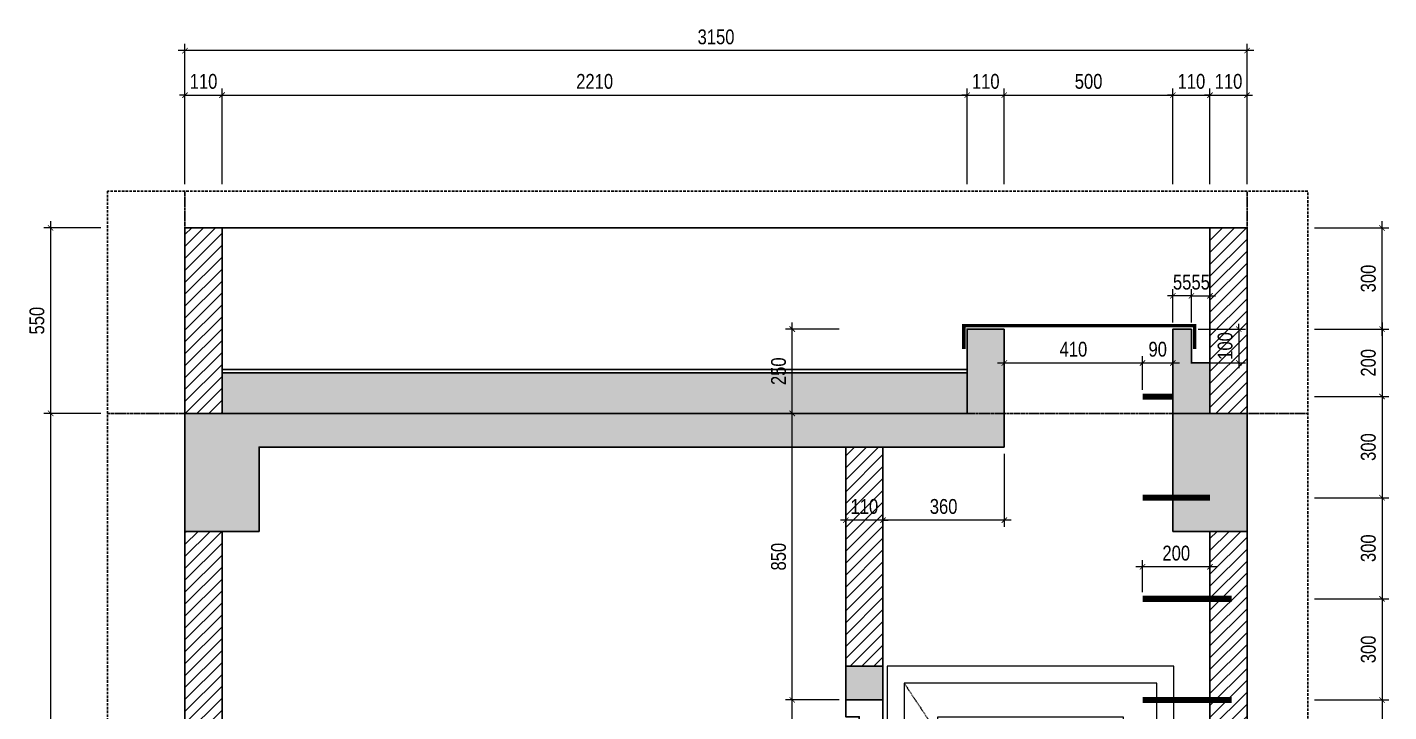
# Model space of a CAD drawing. Header units: millimetres. Extents: x -82962 to 19744, y -138000 to 4535.
# Drawn here: x -2058 to 1980, y -126273 to -124242 of the extents above; entities that cross this region are included whole.
import ezdxf

# ---------------------------------------------------------------- set-up
doc = ezdxf.new("R2010")
doc.units = ezdxf.units.MM
doc.header["$LTSCALE"] = 1000
doc.header["$MEASUREMENT"] = 0
doc.header["$PDMODE"] = 3
doc.linetypes.add('CENTER2', pattern=[1.125, 0.75, -0.125, 0.125, -0.125])
doc.linetypes.add('HIDDEN', pattern=[0.375, 0.25, -0.125])
doc.layers.get('0').update_dxf_attribs({"lineweight": 30})
doc.layers.get('DEFPOINTS').update_dxf_attribs({"color": 4, "lineweight": 30})
doc.layers.add('CCA - DOOR', color=34, linetype='Continuous', lineweight=20)
doc.layers.add('THAY', color=4, linetype='Continuous', lineweight=30)
doc.layers.add('net-vatlieu', color=250, linetype='Continuous')
doc.styles.add('dim', font='arial.ttf', dxfattribs={"width": 0.8})
doc.dimstyles.new('1-100-100', dxfattribs={"dimscale": 0, "dimtxt": 2.2, "dimasz": 0.8, "dimexe": 1, "dimexo": 1, "dimgap": 0.9, "dimtad": 1, "dimdec": 0, "dimzin": 0, "dimdsep": 46, "dimtxsty": 'dim', "dimblk1": 'ARCHTICK', "dimblk2": 'ARCHTICK', "dimsah": 1, "dimcen": 1, "dimdle": 1, "dimclrd": 256, "dimclre": 256, "dimclrt": 1, "dimadec": 0, "dimazin": 0, "dimtfac": 0.0001, "dimtdec": 0, "dimtix": 1, "dimtmove": 2, "dimatfit": 3, "dimldrblk": 'DOT', "dimfxl": 100, "dimtolj": 1, "dimtzin": 0, "dimarcsym": 0})

# ---------------------------------------------------------------- blocks, each defined once
blk = doc.blocks.new('DTP')
at = {"layer": 'CCA - DOOR', "ltscale": 0.2}
blk.add_line((-154206.6, -128371.1), (-153456.6, -128371.1), dxfattribs=at)
for points in [[(-153406.6, -126181.1), (-154256.6, -126181.1), (-154256.6, -128381.1), (-153406.6, -128381.1)], [(-153456.6, -126231.1), (-154206.6, -126231.1), (-154206.6, -128381.1), (-153456.6, -128381.1)], [(-154106.6, -126331.1), (-153556.6, -126331.1), (-153556.6, -127481.1), (-154106.6, -127481.1)], [(-154106.6, -127581.1), (-153556.6, -127581.1), (-153556.6, -128271.1), (-154106.6, -128271.1)]]:
    blk.add_lwpolyline(points, close=True, dxfattribs=at)
blk.add_circle((-154155.7, -127536.5), 26.9, dxfattribs=at)
at = {"layer": 'net-vatlieu', "linetype": 'HIDDEN', "ltscale": 0.01}
blk.add_lwpolyline([(-154206.6, -126231.1), (-153456.6, -127356.1), (-154206.6, -128371.1)], dxfattribs=at)
blk = doc.blocks.new('_ARCHTICK')
at = {"color": 0, "linetype": 'ByBlock', "const_width": 0.15}
blk.add_lwpolyline([(-0.5, -0.5), (0.5, 0.5)], dxfattribs=at)
blk = doc.blocks.new('*D1141')
at = {"layer": 'DEFPOINTS', "color": 0, "ltscale": 0.2, "transparency": 16777216}
for p in [(-1480.4, -124443.7), (-1590.4, -124728.2), (-1480.4, -124728.2)]:
    blk.add_point(p, dxfattribs=at)
at = {"layer": 'THAY', "lineweight": -2, "ltscale": 0.2, "transparency": 16777216}
for p, q in [((-1590.4, -124443.7), (-1606.4, -124443.7)), ((-1590.4, -124708.2), (-1590.4, -124423.7)), ((-1590.4, -124443.7), (-1480.4, -124443.7)), ((-1480.4, -124708.2), (-1480.4, -124423.7)), ((-1480.4, -124443.7), (-1464.4, -124443.7))]:
    blk.add_line(p, q, dxfattribs=at)
at = {"layer": 'THAY', "lineweight": -2, "ltscale": 0.2, "transparency": 16777216, "xscale": 16.00000000000009, "yscale": 16.00000000000009, "zscale": 16.00000000000009}
blk.add_blockref('_ARCHTICK', (-1590.4, -124443.7), dxfattribs=at)
at = {"layer": 'THAY', "lineweight": -2, "ltscale": 0.2, "transparency": 16777216, "xscale": 16.00000000000009, "yscale": 16.00000000000009, "zscale": 16.00000000000009, "rotation": 180}
blk.add_blockref('_ARCHTICK', (-1480.4, -124443.7), dxfattribs=at)
at = {"layer": 'THAY', "color": 1, "ltscale": 0.2, "transparency": 16777216, "insert": (-1535.4, -124403.2), "char_height": 44, "attachment_point": 5, "style": 'dim'}
blk.add_mtext('\\A1;110', dxfattribs=at)
blk = doc.blocks.new('_DOT')
at = {"color": 0, "linetype": 'ByBlock', "ltscale": 10}
blk.add_line((-0.5, 0), (-1, 0), dxfattribs=at)
at = {"color": 0, "linetype": 'ByBlock', "ltscale": 10, "const_width": 0.5}
blk.add_lwpolyline([(-0.25, 0, 1), (0.25, 0, 1)], format="xyb", close=True, dxfattribs=at)
blk = doc.blocks.new('*D1142')
at = {"layer": 'DEFPOINTS', "color": 0, "ltscale": 0.2, "transparency": 16777216}
for p in [(729.6, -124443.7), (-1480.4, -124728.2), (729.6, -124728.2)]:
    blk.add_point(p, dxfattribs=at)
at = {"layer": 'THAY', "lineweight": -2, "ltscale": 0.2, "transparency": 16777216}
for p, q in [((-1500.4, -124443.7), (749.6, -124443.7)), ((-1480.4, -124708.2), (-1480.4, -124423.7)), ((729.6, -124708.2), (729.6, -124423.7))]:
    blk.add_line(p, q, dxfattribs=at)
at = {"layer": 'THAY', "lineweight": -2, "ltscale": 0.2, "transparency": 16777216, "xscale": 16.00000000000009, "yscale": 16.00000000000009, "zscale": 16.00000000000009, "rotation": 180}
blk.add_blockref('_ARCHTICK', (-1480.4, -124443.7), dxfattribs=at)
at = {"layer": 'THAY', "lineweight": -2, "ltscale": 0.2, "transparency": 16777216, "xscale": 16.00000000000009, "yscale": 16.00000000000009, "zscale": 16.00000000000009}
blk.add_blockref('_ARCHTICK', (729.6, -124443.7), dxfattribs=at)
at = {"layer": 'THAY', "color": 1, "ltscale": 0.2, "transparency": 16777216, "insert": (-375.4, -124403.2), "char_height": 44, "attachment_point": 5, "style": 'dim'}
blk.add_mtext('\\A1;2210', dxfattribs=at)
blk = doc.blocks.new('*D1143')
at = {"layer": 'DEFPOINTS', "color": 0, "ltscale": 0.2, "transparency": 16777216}
for p in [(839.6, -124443.7), (729.6, -124728.2), (839.6, -124728.2)]:
    blk.add_point(p, dxfattribs=at)
at = {"layer": 'THAY', "lineweight": -2, "ltscale": 0.2, "transparency": 16777216}
for p, q in [((729.6, -124443.7), (713.6, -124443.7)), ((729.6, -124708.2), (729.6, -124423.7)), ((729.6, -124443.7), (839.6, -124443.7)), ((839.6, -124708.2), (839.6, -124423.7)), ((839.6, -124443.7), (855.6, -124443.7))]:
    blk.add_line(p, q, dxfattribs=at)
at = {"layer": 'THAY', "lineweight": -2, "ltscale": 0.2, "transparency": 16777216, "xscale": 16.00000000000009, "yscale": 16.00000000000009, "zscale": 16.00000000000009}
blk.add_blockref('_ARCHTICK', (729.6, -124443.7), dxfattribs=at)
at = {"layer": 'THAY', "lineweight": -2, "ltscale": 0.2, "transparency": 16777216, "xscale": 16.00000000000009, "yscale": 16.00000000000009, "zscale": 16.00000000000009, "rotation": 180}
blk.add_blockref('_ARCHTICK', (839.6, -124443.7), dxfattribs=at)
at = {"layer": 'THAY', "color": 1, "ltscale": 0.2, "transparency": 16777216, "insert": (784.6, -124403.2), "char_height": 44, "attachment_point": 5, "style": 'dim'}
blk.add_mtext('\\A1;110', dxfattribs=at)
blk = doc.blocks.new('*D1144')
at = {"layer": 'DEFPOINTS', "color": 0, "ltscale": 0.2, "transparency": 16777216}
for p in [(1339.6, -124443.7), (839.6, -124728.2), (1339.6, -124728.2)]:
    blk.add_point(p, dxfattribs=at)
at = {"layer": 'THAY', "lineweight": -2, "ltscale": 0.2, "transparency": 16777216}
for p, q in [((819.6, -124443.7), (1359.6, -124443.7)), ((839.6, -124708.2), (839.6, -124423.7)), ((1339.6, -124708.2), (1339.6, -124423.7))]:
    blk.add_line(p, q, dxfattribs=at)
at = {"layer": 'THAY', "lineweight": -2, "ltscale": 0.2, "transparency": 16777216, "xscale": 16.00000000000009, "yscale": 16.00000000000009, "zscale": 16.00000000000009, "rotation": 180}
blk.add_blockref('_ARCHTICK', (839.6, -124443.7), dxfattribs=at)
at = {"layer": 'THAY', "lineweight": -2, "ltscale": 0.2, "transparency": 16777216, "xscale": 16.00000000000009, "yscale": 16.00000000000009, "zscale": 16.00000000000009}
blk.add_blockref('_ARCHTICK', (1339.6, -124443.7), dxfattribs=at)
at = {"layer": 'THAY', "color": 1, "ltscale": 0.2, "transparency": 16777216, "insert": (1089.6, -124403.2), "char_height": 44, "attachment_point": 5, "style": 'dim'}
blk.add_mtext('\\A1;500', dxfattribs=at)
blk = doc.blocks.new('*D1145')
at = {"layer": 'DEFPOINTS', "color": 0, "ltscale": 0.2, "transparency": 16777216}
for p in [(1449.6, -124443.7), (1339.6, -124728.2), (1449.6, -124728.2)]:
    blk.add_point(p, dxfattribs=at)
at = {"layer": 'THAY', "lineweight": -2, "ltscale": 0.2, "transparency": 16777216}
for p, q in [((1339.6, -124443.7), (1323.6, -124443.7)), ((1339.6, -124708.2), (1339.6, -124423.7)), ((1339.6, -124443.7), (1449.6, -124443.7)), ((1449.6, -124708.2), (1449.6, -124423.7)), ((1449.6, -124443.7), (1465.6, -124443.7))]:
    blk.add_line(p, q, dxfattribs=at)
at = {"layer": 'THAY', "lineweight": -2, "ltscale": 0.2, "transparency": 16777216, "xscale": 16.00000000000009, "yscale": 16.00000000000009, "zscale": 16.00000000000009}
blk.add_blockref('_ARCHTICK', (1339.6, -124443.7), dxfattribs=at)
at = {"layer": 'THAY', "lineweight": -2, "ltscale": 0.2, "transparency": 16777216, "xscale": 16.00000000000009, "yscale": 16.00000000000009, "zscale": 16.00000000000009, "rotation": 180}
blk.add_blockref('_ARCHTICK', (1449.6, -124443.7), dxfattribs=at)
at = {"layer": 'THAY', "color": 1, "ltscale": 0.2, "transparency": 16777216, "insert": (1394.6, -124403.2), "char_height": 44, "attachment_point": 5, "style": 'dim'}
blk.add_mtext('\\A1;110', dxfattribs=at)
blk = doc.blocks.new('*D1146')
at = {"layer": 'DEFPOINTS', "color": 0, "ltscale": 0.2, "transparency": 16777216}
for p in [(1559.6, -124443.7), (1449.6, -124728.2), (1559.6, -124728.2)]:
    blk.add_point(p, dxfattribs=at)
at = {"layer": 'THAY', "lineweight": -2, "ltscale": 0.2, "transparency": 16777216}
for p, q in [((1449.6, -124443.7), (1433.6, -124443.7)), ((1449.6, -124708.2), (1449.6, -124423.7)), ((1449.6, -124443.7), (1559.6, -124443.7)), ((1559.6, -124708.2), (1559.6, -124423.7)), ((1559.6, -124443.7), (1575.6, -124443.7))]:
    blk.add_line(p, q, dxfattribs=at)
at = {"layer": 'THAY', "lineweight": -2, "ltscale": 0.2, "transparency": 16777216, "xscale": 16.00000000000009, "yscale": 16.00000000000009, "zscale": 16.00000000000009}
blk.add_blockref('_ARCHTICK', (1449.6, -124443.7), dxfattribs=at)
at = {"layer": 'THAY', "lineweight": -2, "ltscale": 0.2, "transparency": 16777216, "xscale": 16.00000000000009, "yscale": 16.00000000000009, "zscale": 16.00000000000009, "rotation": 180}
blk.add_blockref('_ARCHTICK', (1559.6, -124443.7), dxfattribs=at)
at = {"layer": 'THAY', "color": 1, "ltscale": 0.2, "transparency": 16777216, "insert": (1504.6, -124403.2), "char_height": 44, "attachment_point": 5, "style": 'dim'}
blk.add_mtext('\\A1;110', dxfattribs=at)
blk = doc.blocks.new('*D1147')
at = {"layer": 'DEFPOINTS', "color": 0, "ltscale": 0.2, "transparency": 16777216}
for p in [(-1590.4, -124311.7), (-1590.4, -124728.2), (1559.6, -124728.2)]:
    blk.add_point(p, dxfattribs=at)
at = {"layer": 'THAY', "lineweight": -2, "ltscale": 0.2, "transparency": 16777216}
for p, q in [((-1590.4, -124708.2), (-1590.4, -124291.7)), ((1559.6, -124708.2), (1559.6, -124291.7)), ((1579.6, -124311.7), (-1610.4, -124311.7))]:
    blk.add_line(p, q, dxfattribs=at)
at = {"layer": 'THAY', "lineweight": -2, "ltscale": 0.2, "transparency": 16777216, "xscale": 16.00000000000009, "yscale": 16.00000000000009, "zscale": 16.00000000000009, "rotation": 180}
blk.add_blockref('_ARCHTICK', (-1590.4, -124311.7), dxfattribs=at)
at = {"layer": 'THAY', "lineweight": -2, "ltscale": 0.2, "transparency": 16777216, "xscale": 16.00000000000009, "yscale": 16.00000000000009, "zscale": 16.00000000000009}
blk.add_blockref('_ARCHTICK', (1559.6, -124311.7), dxfattribs=at)
at = {"layer": 'THAY', "color": 1, "ltscale": 0.2, "transparency": 16777216, "insert": (-15.4, -124271.2), "char_height": 44, "attachment_point": 5, "style": 'dim'}
blk.add_mtext('\\A1;3150', dxfattribs=at)
blk = doc.blocks.new('*D1148')
at = {"layer": 'DEFPOINTS', "color": 0, "ltscale": 0.2, "transparency": 16777216}
for p in [(479.6, -125487.7), (839.6, -125487.7), (479.6, -125704.5)]:
    blk.add_point(p, dxfattribs=at)
at = {"layer": 'THAY', "lineweight": -2, "ltscale": 0.2, "transparency": 16777216}
for p, q in [((479.6, -125507.7), (479.6, -125724.5)), ((839.6, -125507.7), (839.6, -125724.5)), ((859.6, -125704.5), (459.6, -125704.5))]:
    blk.add_line(p, q, dxfattribs=at)
at = {"layer": 'THAY', "lineweight": -2, "ltscale": 0.2, "transparency": 16777216, "xscale": 16.00000000000009, "yscale": 16.00000000000009, "zscale": 16.00000000000009, "rotation": 180}
blk.add_blockref('_ARCHTICK', (479.6, -125704.5), dxfattribs=at)
at = {"layer": 'THAY', "lineweight": -2, "ltscale": 0.2, "transparency": 16777216, "xscale": 16.00000000000009, "yscale": 16.00000000000009, "zscale": 16.00000000000009}
blk.add_blockref('_ARCHTICK', (839.6, -125704.5), dxfattribs=at)
at = {"layer": 'THAY', "color": 1, "ltscale": 0.2, "transparency": 16777216, "insert": (659.6, -125664), "char_height": 44, "attachment_point": 5, "style": 'dim'}
blk.add_mtext('\\A1;360', dxfattribs=at)
blk = doc.blocks.new('*D1149')
at = {"layer": 'DEFPOINTS', "color": 0, "ltscale": 0.2, "transparency": 16777216}
for p in [(369.6, -125487.7), (479.6, -125487.7), (369.6, -125704.5)]:
    blk.add_point(p, dxfattribs=at)
at = {"layer": 'THAY', "lineweight": -2, "ltscale": 0.2, "transparency": 16777216}
for p, q in [((369.6, -125507.7), (369.6, -125724.5)), ((479.6, -125507.7), (479.6, -125724.5)), ((369.6, -125704.5), (353.6, -125704.5)), ((479.6, -125704.5), (369.6, -125704.5)), ((479.6, -125704.5), (495.6, -125704.5))]:
    blk.add_line(p, q, dxfattribs=at)
at = {"layer": 'THAY', "lineweight": -2, "ltscale": 0.2, "transparency": 16777216, "xscale": 16.00000000000009, "yscale": 16.00000000000009, "zscale": 16.00000000000009}
blk.add_blockref('_ARCHTICK', (369.6, -125704.5), dxfattribs=at)
at = {"layer": 'THAY', "lineweight": -2, "ltscale": 0.2, "transparency": 16777216, "xscale": 16.00000000000009, "yscale": 16.00000000000009, "zscale": 16.00000000000009, "rotation": 180}
blk.add_blockref('_ARCHTICK', (479.6, -125704.5), dxfattribs=at)
at = {"layer": 'THAY', "color": 1, "ltscale": 0.2, "transparency": 16777216, "insert": (424.6, -125664), "char_height": 44, "attachment_point": 5, "style": 'dim'}
blk.add_mtext('\\A1;110', dxfattribs=at)
blk = doc.blocks.new('*D1151')
at = {"layer": 'DEFPOINTS', "color": 0, "ltscale": 0.2, "transparency": 16777216}
for p in [(210.6, -126237.7), (369.6, -126237.7), (369.6, -128337.7)]:
    blk.add_point(p, dxfattribs=at)
at = {"layer": 'THAY', "lineweight": -2, "ltscale": 0.2, "transparency": 16777216}
for p, q in [((210.6, -128357.7), (210.6, -126217.7)), ((349.6, -126237.7), (190.6, -126237.7)), ((349.6, -128337.7), (190.6, -128337.7))]:
    blk.add_line(p, q, dxfattribs=at)
at = {"layer": 'THAY', "lineweight": -2, "ltscale": 0.2, "transparency": 16777216, "xscale": 16.00000000000009, "yscale": 16.00000000000009, "zscale": 16.00000000000009}
for p, rotation in [((210.6, -126237.7), 90), ((210.6, -128337.7), 270)]:
    blk.add_blockref('_ARCHTICK', p, dxfattribs=dict(at, rotation=rotation))
at = {"layer": 'THAY', "color": 1, "ltscale": 0.2, "transparency": 16777216, "insert": (170.1, -127287.7), "char_height": 44, "attachment_point": 5, "rotation": 90, "style": 'dim'}
blk.add_mtext('\\A1;2100', dxfattribs=at)
blk = doc.blocks.new('*D1152')
at = {"layer": 'DEFPOINTS', "color": 0, "ltscale": 0.2, "transparency": 16777216}
for p in [(210.6, -125387.7), (369.6, -125387.7), (369.6, -126237.7)]:
    blk.add_point(p, dxfattribs=at)
at = {"layer": 'THAY', "lineweight": -2, "ltscale": 0.2, "transparency": 16777216}
for p, q in [((210.6, -126257.7), (210.6, -125367.7)), ((349.6, -125387.7), (190.6, -125387.7)), ((349.6, -126237.7), (190.6, -126237.7))]:
    blk.add_line(p, q, dxfattribs=at)
at = {"layer": 'THAY', "lineweight": -2, "ltscale": 0.2, "transparency": 16777216, "xscale": 16.00000000000009, "yscale": 16.00000000000009, "zscale": 16.00000000000009}
for p, rotation in [((210.6, -125387.7), 90), ((210.6, -126237.7), 270)]:
    blk.add_blockref('_ARCHTICK', p, dxfattribs=dict(at, rotation=rotation))
at = {"layer": 'THAY', "color": 1, "ltscale": 0.2, "transparency": 16777216, "insert": (170.1, -125812.7), "char_height": 44, "attachment_point": 5, "rotation": 90, "style": 'dim'}
blk.add_mtext('\\A1;850', dxfattribs=at)
blk = doc.blocks.new('*D1153')
at = {"layer": 'DEFPOINTS', "color": 0, "ltscale": 0.2, "transparency": 16777216}
for p in [(210.6, -125137.7), (369.6, -125137.7), (369.6, -125387.7)]:
    blk.add_point(p, dxfattribs=at)
at = {"layer": 'THAY', "lineweight": -2, "ltscale": 0.2, "transparency": 16777216}
for p, q in [((349.6, -125137.7), (190.6, -125137.7)), ((210.6, -125407.7), (210.6, -125117.7)), ((349.6, -125387.7), (190.6, -125387.7))]:
    blk.add_line(p, q, dxfattribs=at)
at = {"layer": 'THAY', "lineweight": -2, "ltscale": 0.2, "transparency": 16777216, "xscale": 16.00000000000009, "yscale": 16.00000000000009, "zscale": 16.00000000000009}
for p, rotation in [((210.6, -125137.7), 90), ((210.6, -125387.7), 270)]:
    blk.add_blockref('_ARCHTICK', p, dxfattribs=dict(at, rotation=rotation))
at = {"layer": 'THAY', "color": 1, "ltscale": 0.2, "transparency": 16777216, "insert": (170.1, -125262.7), "char_height": 44, "attachment_point": 5, "rotation": 90, "style": 'dim'}
blk.add_mtext('\\A1;250', dxfattribs=at)
blk = doc.blocks.new('*D1154')
at = {"layer": 'DEFPOINTS', "color": 0, "ltscale": 0.2, "transparency": 16777216}
for p in [(1739.8, -125137.7), (1739.8, -125337.7), (1959.9, -125337.7)]:
    blk.add_point(p, dxfattribs=at)
at = {"layer": 'THAY', "lineweight": -2, "ltscale": 0.2, "transparency": 16777216}
for p, q in [((1759.8, -125137.7), (1979.9, -125137.7)), ((1959.9, -125117.7), (1959.9, -125357.7)), ((1759.8, -125337.7), (1979.9, -125337.7))]:
    blk.add_line(p, q, dxfattribs=at)
at = {"layer": 'THAY', "lineweight": -2, "ltscale": 0.2, "transparency": 16777216, "xscale": 16.00000000000009, "yscale": 16.00000000000009, "zscale": 16.00000000000009}
for p, rotation in [((1959.9, -125137.7), 90), ((1959.9, -125337.7), 270)]:
    blk.add_blockref('_ARCHTICK', p, dxfattribs=dict(at, rotation=rotation))
at = {"layer": 'THAY', "color": 1, "ltscale": 0.2, "transparency": 16777216, "insert": (1919.4, -125237.7), "char_height": 44, "attachment_point": 5, "rotation": 90, "style": 'dim'}
blk.add_mtext('\\A1;200', dxfattribs=at)
blk = doc.blocks.new('*D1155')
at = {"layer": 'DEFPOINTS', "color": 0, "ltscale": 0.2, "transparency": 16777216}
for p in [(1739.8, -125337.7), (1739.8, -125637.7), (1959.9, -125637.7)]:
    blk.add_point(p, dxfattribs=at)
at = {"layer": 'THAY', "lineweight": -2, "ltscale": 0.2, "transparency": 16777216}
for p, q in [((1759.8, -125337.7), (1979.9, -125337.7)), ((1959.9, -125317.7), (1959.9, -125657.7)), ((1759.8, -125637.7), (1979.9, -125637.7))]:
    blk.add_line(p, q, dxfattribs=at)
at = {"layer": 'THAY', "lineweight": -2, "ltscale": 0.2, "transparency": 16777216, "xscale": 16.00000000000009, "yscale": 16.00000000000009, "zscale": 16.00000000000009}
for p, rotation in [((1959.9, -125337.7), 90), ((1959.9, -125637.7), 270)]:
    blk.add_blockref('_ARCHTICK', p, dxfattribs=dict(at, rotation=rotation))
at = {"layer": 'THAY', "color": 1, "ltscale": 0.2, "transparency": 16777216, "insert": (1919.4, -125487.7), "char_height": 44, "attachment_point": 5, "rotation": 90, "style": 'dim'}
blk.add_mtext('\\A1;300', dxfattribs=at)
blk = doc.blocks.new('*D1156')
at = {"layer": 'DEFPOINTS', "color": 0, "ltscale": 0.2, "transparency": 16777216}
for p in [(1739.8, -125637.7), (1739.8, -125937.7), (1959.9, -125937.7)]:
    blk.add_point(p, dxfattribs=at)
at = {"layer": 'THAY', "lineweight": -2, "ltscale": 0.2, "transparency": 16777216}
for p, q in [((1959.9, -125617.7), (1959.9, -125957.7)), ((1759.8, -125637.7), (1979.9, -125637.7)), ((1759.8, -125937.7), (1979.9, -125937.7))]:
    blk.add_line(p, q, dxfattribs=at)
at = {"layer": 'THAY', "lineweight": -2, "ltscale": 0.2, "transparency": 16777216, "xscale": 16.00000000000009, "yscale": 16.00000000000009, "zscale": 16.00000000000009}
for p, rotation in [((1959.9, -125637.7), 90), ((1959.9, -125937.7), 270)]:
    blk.add_blockref('_ARCHTICK', p, dxfattribs=dict(at, rotation=rotation))
at = {"layer": 'THAY', "color": 1, "ltscale": 0.2, "transparency": 16777216, "insert": (1919.4, -125787.7), "char_height": 44, "attachment_point": 5, "rotation": 90, "style": 'dim'}
blk.add_mtext('\\A1;300', dxfattribs=at)
blk = doc.blocks.new('*D1157')
at = {"layer": 'DEFPOINTS', "color": 0, "ltscale": 0.2, "transparency": 16777216}
for p in [(1739.8, -125937.7), (1739.8, -126237.7), (1959.9, -126237.7)]:
    blk.add_point(p, dxfattribs=at)
at = {"layer": 'THAY', "lineweight": -2, "ltscale": 0.2, "transparency": 16777216}
for p, q in [((1759.8, -125937.7), (1979.9, -125937.7)), ((1959.9, -125917.7), (1959.9, -126257.7)), ((1759.8, -126237.7), (1979.9, -126237.7))]:
    blk.add_line(p, q, dxfattribs=at)
at = {"layer": 'THAY', "lineweight": -2, "ltscale": 0.2, "transparency": 16777216, "xscale": 16.00000000000009, "yscale": 16.00000000000009, "zscale": 16.00000000000009}
for p, rotation in [((1959.9, -125937.7), 90), ((1959.9, -126237.7), 270)]:
    blk.add_blockref('_ARCHTICK', p, dxfattribs=dict(at, rotation=rotation))
at = {"layer": 'THAY', "color": 1, "ltscale": 0.2, "transparency": 16777216, "insert": (1919.4, -126087.7), "char_height": 44, "attachment_point": 5, "rotation": 90, "style": 'dim'}
blk.add_mtext('\\A1;300', dxfattribs=at)
blk = doc.blocks.new('*D1158')
at = {"layer": 'DEFPOINTS', "color": 0, "ltscale": 0.2, "transparency": 16777216}
for p in [(1739.8, -126237.7), (1739.8, -126537.7), (1959.9, -126537.7)]:
    blk.add_point(p, dxfattribs=at)
at = {"layer": 'THAY', "lineweight": -2, "ltscale": 0.2, "transparency": 16777216}
for p, q in [((1959.9, -126217.7), (1959.9, -126557.7)), ((1759.8, -126237.7), (1979.9, -126237.7)), ((1759.8, -126537.7), (1979.9, -126537.7))]:
    blk.add_line(p, q, dxfattribs=at)
at = {"layer": 'THAY', "lineweight": -2, "ltscale": 0.2, "transparency": 16777216, "xscale": 16.00000000000009, "yscale": 16.00000000000009, "zscale": 16.00000000000009}
for p, rotation in [((1959.9, -126237.7), 90), ((1959.9, -126537.7), 270)]:
    blk.add_blockref('_ARCHTICK', p, dxfattribs=dict(at, rotation=rotation))
at = {"layer": 'THAY', "color": 1, "ltscale": 0.2, "transparency": 16777216, "insert": (1919.4, -126387.7), "char_height": 44, "attachment_point": 5, "rotation": 90, "style": 'dim'}
blk.add_mtext('\\A1;300', dxfattribs=at)
blk = doc.blocks.new('*D1166')
at = {"layer": 'DEFPOINTS', "color": 0, "ltscale": 0.2, "transparency": 16777216}
for p in [(-1820.4, -124837.7), (-1988.9, -125387.7), (-1820.4, -125387.7)]:
    blk.add_point(p, dxfattribs=at)
at = {"layer": 'THAY', "lineweight": -2, "ltscale": 0.2, "transparency": 16777216}
for p, q in [((-1988.9, -124817.7), (-1988.9, -125407.7)), ((-1840.4, -124837.7), (-2008.9, -124837.7)), ((-1840.4, -125387.7), (-2008.9, -125387.7))]:
    blk.add_line(p, q, dxfattribs=at)
at = {"layer": 'THAY', "lineweight": -2, "ltscale": 0.2, "transparency": 16777216, "xscale": 16.00000000000009, "yscale": 16.00000000000009, "zscale": 16.00000000000009}
for p, rotation in [((-1988.9, -124837.7), 90), ((-1988.9, -125387.7), 270)]:
    blk.add_blockref('_ARCHTICK', p, dxfattribs=dict(at, rotation=rotation))
at = {"layer": 'THAY', "color": 1, "ltscale": 0.2, "transparency": 16777216, "insert": (-2029.4, -125112.7), "char_height": 44, "attachment_point": 5, "rotation": 90, "style": 'dim'}
blk.add_mtext('\\A1;550', dxfattribs=at)
blk = doc.blocks.new('*D1167')
at = {"layer": 'DEFPOINTS', "color": 0, "ltscale": 0.2, "transparency": 16777216}
for p in [(-1820.4, -125387.7), (-1988.9, -128387.7), (-1820.4, -128387.7)]:
    blk.add_point(p, dxfattribs=at)
at = {"layer": 'THAY', "lineweight": -2, "ltscale": 0.2, "transparency": 16777216}
for p, q in [((-1988.9, -125367.7), (-1988.9, -128407.7)), ((-1840.4, -125387.7), (-2008.9, -125387.7)), ((-1840.4, -128387.7), (-2008.9, -128387.7))]:
    blk.add_line(p, q, dxfattribs=at)
at = {"layer": 'THAY', "lineweight": -2, "ltscale": 0.2, "transparency": 16777216, "xscale": 16.00000000000009, "yscale": 16.00000000000009, "zscale": 16.00000000000009}
for p, rotation in [((-1988.9, -125387.7), 90), ((-1988.9, -128387.7), 270)]:
    blk.add_blockref('_ARCHTICK', p, dxfattribs=dict(at, rotation=rotation))
at = {"layer": 'THAY', "color": 1, "ltscale": 0.2, "transparency": 16777216, "insert": (-2029.4, -126887.7), "char_height": 44, "attachment_point": 5, "rotation": 90, "style": 'dim'}
blk.add_mtext('\\A1;3000', dxfattribs=at)
blk = doc.blocks.new('*D1169')
at = {"layer": 'DEFPOINTS', "color": 0, "ltscale": 0.2, "transparency": 16777216}
for p in [(1739.8, -124837.7), (1959.9, -124837.7), (1739.8, -125137.7)]:
    blk.add_point(p, dxfattribs=at)
at = {"layer": 'THAY', "lineweight": -2, "ltscale": 0.2, "transparency": 16777216}
for p, q in [((1959.9, -125157.7), (1959.9, -124817.7)), ((1759.8, -124837.7), (1979.9, -124837.7)), ((1759.8, -125137.7), (1979.9, -125137.7))]:
    blk.add_line(p, q, dxfattribs=at)
at = {"layer": 'THAY', "lineweight": -2, "ltscale": 0.2, "transparency": 16777216, "xscale": 16.00000000000009, "yscale": 16.00000000000009, "zscale": 16.00000000000009}
for p, rotation in [((1959.9, -124837.7), 90), ((1959.9, -125137.7), 270)]:
    blk.add_blockref('_ARCHTICK', p, dxfattribs=dict(at, rotation=rotation))
at = {"layer": 'THAY', "color": 1, "ltscale": 0.2, "transparency": 16777216, "insert": (1919.4, -124987.7), "char_height": 44, "attachment_point": 5, "rotation": 90, "style": 'dim'}
blk.add_mtext('\\A1;300', dxfattribs=at)
blk = doc.blocks.new('*D1170')
at = {"layer": 'DEFPOINTS', "color": 0, "ltscale": 0.2, "transparency": 16777216}
for p in [(1249.6, -125238.1), (839.6, -125312.7), (1249.6, -125337.7)]:
    blk.add_point(p, dxfattribs=at)
at = {"layer": 'THAY', "lineweight": -2, "ltscale": 0.2, "transparency": 16777216}
for p, q in [((839.6, -125292.7), (839.6, -125218.1)), ((1249.6, -125317.7), (1249.6, -125218.1)), ((819.6, -125238.1), (1269.6, -125238.1))]:
    blk.add_line(p, q, dxfattribs=at)
at = {"layer": 'THAY', "lineweight": -2, "ltscale": 0.2, "transparency": 16777216, "xscale": 16.00000000000009, "yscale": 16.00000000000009, "zscale": 16.00000000000009, "rotation": 180}
blk.add_blockref('_ARCHTICK', (839.6, -125238.1), dxfattribs=at)
at = {"layer": 'THAY', "lineweight": -2, "ltscale": 0.2, "transparency": 16777216, "xscale": 16.00000000000009, "yscale": 16.00000000000009, "zscale": 16.00000000000009}
blk.add_blockref('_ARCHTICK', (1249.6, -125238.1), dxfattribs=at)
at = {"layer": 'THAY', "color": 1, "ltscale": 0.2, "transparency": 16777216, "insert": (1044.6, -125197.7), "char_height": 44, "attachment_point": 5, "style": 'dim'}
blk.add_mtext('\\A1;410', dxfattribs=at)
blk = doc.blocks.new('*D1171')
at = {"layer": 'DEFPOINTS', "color": 0, "ltscale": 0.2, "transparency": 16777216}
for p in [(1339.6, -125238.1), (1339.6, -125289.9), (1249.6, -125337.7)]:
    blk.add_point(p, dxfattribs=at)
at = {"layer": 'THAY', "lineweight": -2, "ltscale": 0.2, "transparency": 16777216}
for p, q in [((1249.6, -125317.7), (1249.6, -125218.1)), ((1339.6, -125269.9), (1339.6, -125218.1)), ((1229.6, -125238.1), (1359.6, -125238.1))]:
    blk.add_line(p, q, dxfattribs=at)
at = {"layer": 'THAY', "lineweight": -2, "ltscale": 0.2, "transparency": 16777216, "xscale": 16.00000000000009, "yscale": 16.00000000000009, "zscale": 16.00000000000009, "rotation": 180}
blk.add_blockref('_ARCHTICK', (1249.6, -125238.1), dxfattribs=at)
at = {"layer": 'THAY', "lineweight": -2, "ltscale": 0.2, "transparency": 16777216, "xscale": 16.00000000000009, "yscale": 16.00000000000009, "zscale": 16.00000000000009}
blk.add_blockref('_ARCHTICK', (1339.6, -125238.1), dxfattribs=at)
at = {"layer": 'THAY', "color": 1, "ltscale": 0.2, "transparency": 16777216, "insert": (1294.6, -125197.7), "char_height": 44, "attachment_point": 5, "style": 'dim'}
blk.add_mtext('\\A1;90', dxfattribs=at)
blk = doc.blocks.new('*D1172')
at = {"layer": 'DEFPOINTS', "color": 0, "ltscale": 0.2, "transparency": 16777216}
for p in [(1249.6, -125842.8), (1249.6, -125937.7), (1449.6, -125937.7)]:
    blk.add_point(p, dxfattribs=at)
at = {"layer": 'THAY', "lineweight": -2, "ltscale": 0.2, "transparency": 16777216}
for p, q in [((1249.6, -125917.7), (1249.6, -125822.8)), ((1449.6, -125917.7), (1449.6, -125822.8)), ((1469.6, -125842.8), (1229.6, -125842.8))]:
    blk.add_line(p, q, dxfattribs=at)
at = {"layer": 'THAY', "lineweight": -2, "ltscale": 0.2, "transparency": 16777216, "xscale": 16.00000000000009, "yscale": 16.00000000000009, "zscale": 16.00000000000009, "rotation": 180}
blk.add_blockref('_ARCHTICK', (1249.6, -125842.8), dxfattribs=at)
at = {"layer": 'THAY', "lineweight": -2, "ltscale": 0.2, "transparency": 16777216, "xscale": 16.00000000000009, "yscale": 16.00000000000009, "zscale": 16.00000000000009}
blk.add_blockref('_ARCHTICK', (1449.6, -125842.8), dxfattribs=at)
at = {"layer": 'THAY', "color": 1, "ltscale": 0.2, "transparency": 16777216, "insert": (1349.6, -125802.4), "char_height": 44, "attachment_point": 5, "style": 'dim'}
blk.add_mtext('\\A1;200', dxfattribs=at)
blk = doc.blocks.new('*D1175')
at = {"layer": 'DEFPOINTS', "color": 0, "ltscale": 0.2, "transparency": 16777216}
for p in [(1449.6, -125039.1), (1394.6, -125137.7), (1449.6, -125137.7)]:
    blk.add_point(p, dxfattribs=at)
at = {"layer": 'THAY', "lineweight": -2, "ltscale": 0.2, "transparency": 16777216}
for p, q in [((1394.6, -125117.7), (1394.6, -125019.1)), ((1449.6, -125117.7), (1449.6, -125019.1)), ((1394.6, -125039.1), (1378.6, -125039.1)), ((1394.6, -125039.1), (1449.6, -125039.1)), ((1449.6, -125039.1), (1465.6, -125039.1))]:
    blk.add_line(p, q, dxfattribs=at)
at = {"layer": 'THAY', "lineweight": -2, "ltscale": 0.2, "transparency": 16777216, "xscale": 16.00000000000009, "yscale": 16.00000000000009, "zscale": 16.00000000000009}
blk.add_blockref('_ARCHTICK', (1394.6, -125039.1), dxfattribs=at)
at = {"layer": 'THAY', "lineweight": -2, "ltscale": 0.2, "transparency": 16777216, "xscale": 16.00000000000009, "yscale": 16.00000000000009, "zscale": 16.00000000000009, "rotation": 180}
blk.add_blockref('_ARCHTICK', (1449.6, -125039.1), dxfattribs=at)
at = {"layer": 'THAY', "color": 1, "ltscale": 0.2, "transparency": 16777216, "insert": (1422.1, -124998.7), "char_height": 44, "attachment_point": 5, "style": 'dim'}
blk.add_mtext('\\A1;55', dxfattribs=at)
blk = doc.blocks.new('*D1176')
at = {"layer": 'DEFPOINTS', "color": 0, "ltscale": 0.2, "transparency": 16777216}
for p in [(1339.6, -125039.1), (1339.6, -125137.7), (1394.6, -125137.7)]:
    blk.add_point(p, dxfattribs=at)
at = {"layer": 'THAY', "lineweight": -2, "ltscale": 0.2, "transparency": 16777216}
for p, q in [((1339.6, -125117.7), (1339.6, -125019.1)), ((1394.6, -125117.7), (1394.6, -125019.1)), ((1339.6, -125039.1), (1323.6, -125039.1)), ((1394.6, -125039.1), (1339.6, -125039.1)), ((1394.6, -125039.1), (1410.6, -125039.1))]:
    blk.add_line(p, q, dxfattribs=at)
at = {"layer": 'THAY', "lineweight": -2, "ltscale": 0.2, "transparency": 16777216, "xscale": 16.00000000000009, "yscale": 16.00000000000009, "zscale": 16.00000000000009}
blk.add_blockref('_ARCHTICK', (1339.6, -125039.1), dxfattribs=at)
at = {"layer": 'THAY', "lineweight": -2, "ltscale": 0.2, "transparency": 16777216, "xscale": 16.00000000000009, "yscale": 16.00000000000009, "zscale": 16.00000000000009, "rotation": 180}
blk.add_blockref('_ARCHTICK', (1394.6, -125039.1), dxfattribs=at)
at = {"layer": 'THAY', "color": 1, "ltscale": 0.2, "transparency": 16777216, "insert": (1367.1, -124998.7), "char_height": 44, "attachment_point": 5, "style": 'dim'}
blk.add_mtext('\\A1;55', dxfattribs=at)
blk = doc.blocks.new('*D1177')
at = {"layer": 'DEFPOINTS', "color": 0, "ltscale": 0.2, "transparency": 16777216}
for p in [(1394.6, -125137.7), (1394.6, -125237.7), (1535.2, -125237.7)]:
    blk.add_point(p, dxfattribs=at)
at = {"layer": 'THAY', "lineweight": -2, "ltscale": 0.2, "transparency": 16777216}
for p, q in [((1414.6, -125137.7), (1555.2, -125137.7)), ((1535.2, -125137.7), (1535.2, -125121.7)), ((1535.2, -125137.7), (1535.2, -125237.7)), ((1414.6, -125237.7), (1555.2, -125237.7)), ((1535.2, -125237.7), (1535.2, -125253.7))]:
    blk.add_line(p, q, dxfattribs=at)
at = {"layer": 'THAY', "lineweight": -2, "ltscale": 0.2, "transparency": 16777216, "xscale": 16.00000000000009, "yscale": 16.00000000000009, "zscale": 16.00000000000009}
for p, rotation in [((1535.2, -125137.7), 270), ((1535.2, -125237.7), 90)]:
    blk.add_blockref('_ARCHTICK', p, dxfattribs=dict(at, rotation=rotation))
at = {"layer": 'THAY', "color": 1, "ltscale": 0.2, "transparency": 16777216, "insert": (1494.7, -125187.7), "char_height": 44, "attachment_point": 5, "rotation": 90, "style": 'dim'}
blk.add_mtext('\\A1;100', dxfattribs=at)

msp = doc.modelspace()

# ---------------------------------------------------------------- hatches: boundary and pattern name
at = {"layer": 'THAY', "ltscale": 0.2}
h = msp.add_hatch(dxfattribs=at)
h.set_pattern_fill('ANSI31', color=256, scale=200, style=0)
h.set_pattern_definition([(45, (445.718, -125826.64), (-17.67767, 17.67767), [])])
h.paths.add_polyline_path([(479.58273, -125487.73937), (369.58273, -125487.73937), (369.58273, -126137.73937), (479.58273, -126137.73937)])
h.paths.add_polyline_path([(-1480.41727, -125137.73937), (-1480.41727, -124837.73937), (-1590.41727, -124837.73937), (-1590.41727, -125387.73937), (-1480.41727, -125387.73937)])
h.paths.add_polyline_path([(-1480.41727, -125737.73937), (-1590.41727, -125737.73937), (-1590.41727, -128387.73937), (-1480.41727, -128387.73937)])
h = msp.add_hatch(dxfattribs=at)
h.set_pattern_fill('ANSI31', color=256, scale=200, style=0)
h.paths.add_polyline_path([(1559.58273, -124837.73937), (1449.58273, -124837.73937), (1449.58273, -125137.73937), (1449.58273, -125387.73937), (1559.58273, -125387.73937)])
h.paths.add_polyline_path([(1559.58273, -125737.73937), (1449.58273, -125737.73937), (1449.58273, -128387.73937), (1559.58273, -128387.73937)])
h.paths.add_polyline_path([(1006.38793, -127510.23937), (1006.38793, -127065.23937), (781.38793, -127065.23937), (781.38793, -127510.23937)], flags=9)
at = {"layer": 'THAY', "linetype": 'Continuous'}
h = msp.add_hatch(color=256, dxfattribs=at)
h.paths.add_polyline_path([(839.58273, -125387.73937), (-1590.41727, -125387.73937), (-1590.41727, -125737.73937), (-1480.41727, -125737.73937), (-1370.41727, -125737.73937), (-1370.41727, -125487.73937), (839.58273, -125487.73937)])
h.paths.add_polyline_path([(839.58273, -125137.73937), (729.58273, -125137.73937), (729.58273, -125387.73937), (839.58273, -125387.73937)])
h.paths.add_polyline_path([(1394.58273, -125137.73937), (1339.58273, -125137.73937), (1339.58273, -125387.73937), (1449.58273, -125387.73937), (1449.58273, -125237.73937), (1394.58273, -125237.73937)])
h.paths.add_polyline_path([(1559.58273, -125387.73937), (1339.58273, -125387.73937), (1339.58273, -125737.73937), (1559.58273, -125737.73937)])
h.paths.add_polyline_path([(479.58273, -126137.73937), (369.58273, -126137.73937), (369.58273, -126237.73937), (479.58273, -126237.73937)])
at = {"layer": 'THAY', "ltscale": 0.2}
h = msp.add_hatch(dxfattribs=at)
h.set_pattern_fill('HONEY', color=256, scale=100, style=0)
h.set_pattern_definition([(0, (-1480.417, -125387.739), (18.75, 10.82532), [12.5, -25]), (120, (-1480.417, -125387.739), (-18.75, 10.82532), [12.5, -25]), (60, (-1480.417, -125387.739), (4e-08, 21.650635), [-25, 12.5])])
h.paths.add_polyline_path([(729.58273, -125267.73937), (-1480.41727, -125267.73937), (-1480.41727, -125387.73937), (729.58273, -125387.73937)])

# ---------------------------------------------------------------- linework, layer by layer
at = {"layer": 'THAY', "linetype": 'CENTER2', "ltscale": 0.01}
for p, q in [((-1590.41727, -128801.48198), (-1590.41727, -124728.19281)), ((1559.58273, -128801.48198), (1559.58273, -124728.19281))]:
    msp.add_line(p, q, dxfattribs=at)
at = {"layer": 'THAY', "ltscale": 0.2}
for p, q in [((-1480.41727, -124837.73937), (1449.58273, -124837.73937)), ((729.58273, -125137.73937), (729.58273, -125387.73937)), ((839.58273, -125137.73937), (839.58273, -125487.73937)), ((369.58273, -125487.73937), (479.58273, -125487.73937))]:
    msp.add_line(p, q, dxfattribs=at)
at = {"layer": 'THAY', "linetype": 'Continuous'}
msp.add_line((-1480.41727, -125137.73937), (-1480.41727, -125087.73937), dxfattribs=at)
at = {"layer": 'THAY', "linetype": 'HIDDEN', "ltscale": 0.03}
msp.add_lwpolyline([(1739.79605, -124728.19281), (-1820.36262, -124728.19281), (-1820.36262, -128801.48198), (1739.79605, -128801.48198)], close=True, dxfattribs=at)
at = {"layer": 'THAY', "color": 1, "linetype": 'HIDDEN', "ltscale": 0.002, "const_width": 5}
for points in [[(-1590.41727, -124837.73937), (-1480.41727, -124837.73937), (-1480.41727, -125387.73937), (729.58273, -125387.73937), (729.58273, -125137.73937), (839.58273, -125137.73937)], [(1394.58273, -125137.73937), (1394.58273, -125237.73937), (1449.58273, -125237.73937), (1449.58273, -124837.73937), (1559.58273, -124837.73937)], [(1339.58273, -125137.73937), (1394.58273, -125137.73937)]]:
    msp.add_lwpolyline(points, dxfattribs=at)
at = {"layer": 'THAY', "linetype": 'Continuous'}
for points in [[(-1590.41727, -125387.73937), (-1480.41727, -125387.73937), (-1480.41727, -125137.73937), (-1480.41727, -125137.73937), (-1480.41727, -124837.73937), (-1590.41727, -124837.73937), (-1590.41727, -125387.73937)], [(1449.58273, -125237.73937), (1449.58273, -124837.73937), (1559.58273, -124837.73937), (1559.58273, -125387.73937)]]:
    msp.add_lwpolyline(points, dxfattribs=at)
at = {"layer": 'THAY', "ltscale": 0.5}
for points in [[(-1480.41727, -125087.73937), (-1480.41727, -125067.73937)], [(-1480.41727, -125257.73937), (729.58273, -125257.73937)], [(-1480.41727, -125267.73937), (729.58273, -125267.73937)]]:
    msp.add_lwpolyline(points, dxfattribs=at)
at = {"layer": 'THAY', "ltscale": 0.2}
for points, const_width in [([(1404.58273, -125196.8394), (1404.58273, -125127.73937), (719.58273, -125127.73937), (719.58273, -125196.8394)], 10), ([(1339.58273, -125337.73937), (1249.58273, -125337.73937)], 18), ([(1449.58273, -125637.73937), (1249.58273, -125637.73937)], 18), ([(1513.98241, -125937.73937), (1249.58273, -125937.73937)], 18), ([(1513.98241, -126237.73937), (1249.58273, -126237.73937)], 18)]:
    msp.add_lwpolyline(points, dxfattribs=dict(at, const_width=const_width))
for points in [[(729.58273, -125137.73937), (839.58273, -125137.73937)], [(1449.58273, -125387.73937), (1339.58273, -125387.73937), (1339.58273, -125137.73937), (1339.58273, -125137.73937), (1339.58273, -125137.73937), (1394.58273, -125137.73937)], [(1449.58273, -125237.73937), (1449.58273, -125387.73937)], [(-1590.41727, -125387.73937), (-1590.41727, -125737.73937), (-1370.41727, -125737.73937), (-1370.41727, -125487.73937), (839.58273, -125487.73937)], [(729.58273, -125387.73937), (-1590.41727, -125387.73937)], [(1339.58273, -125387.73937), (1339.58273, -125387.73937), (1339.58273, -125737.73937), (1559.58273, -125737.73937), (1559.58273, -125387.73937), (1339.58273, -125387.73937)]]:
    msp.add_lwpolyline(points, dxfattribs=at)
at = {"layer": 'THAY', "linetype": 'CENTER2', "ltscale": 0.01}
msp.add_lwpolyline([(-1820.36262, -125387.73937), (1739.79605, -125387.73937)], dxfattribs=at)
at = {"layer": 'THAY', "linetype": 'Continuous'}
for points in [[(479.58273, -126137.73937), (369.58273, -126137.73937), (369.58273, -125487.73937), (479.58273, -125487.73937)], [(-1480.41727, -128387.73937), (-1590.41727, -128387.73937), (-1590.41727, -125737.73937), (-1480.41727, -125737.73937)], [(1559.58273, -128387.73937), (1449.58273, -128387.73937), (1449.58273, -125737.73937), (1559.58273, -125737.73937)]]:
    msp.add_lwpolyline(points, close=True, dxfattribs=at)
at = {"layer": 'THAY', "ltscale": 0.5}
msp.add_lwpolyline([(369.58273, -126137.73937), (479.58273, -126137.73937), (479.58273, -126237.73937), (369.58273, -126237.73937)], close=True, dxfattribs=at)
at = {"layer": 'THAY', "linetype": 'ByBlock'}
msp.add_lwpolyline([(479.58273, -126237.73937), (479.58273, -126297.73937), (409.58273, -126297.73937), (409.58273, -126287.73937), (369.58273, -126287.73937), (369.58273, -126237.73937)], close=True, dxfattribs=at)

# ---------------------------------------------------------------- block references
at = {"layer": 'THAY'}
msp.add_blockref('DTP', (154748.93988, 43.36829), dxfattribs=at)

# ---------------------------------------------------------------- dimensions: what is measured, and where the dimension line sits
at = {"layer": 'THAY', "ltscale": 0.2}
for base, p1, p2, picture, middle in [((-1590.41727, -124311.67483), (1559.58273, -124728.19281), (-1590.41727, -124728.19281), '*D1147', (-15.41727, -124271.19461)), ((-1480.41727, -124443.67483), (-1590.41727, -124728.19281), (-1480.41727, -124728.19281), '*D1141', (-1535.41727, -124403.20961)), ((729.58273, -124443.67483), (-1480.41727, -124728.19281), (729.58273, -124728.19281), '*D1142', (-375.41727, -124403.20961)), ((839.58273, -124443.67483), (729.58273, -124728.19281), (839.58273, -124728.19281), '*D1143', (784.58273, -124403.20961)), ((1339.58273, -124443.67483), (839.58273, -124728.19281), (1339.58273, -124728.19281), '*D1144', (1089.58273, -124403.20961)), ((1449.58273, -124443.67483), (1339.58273, -124728.19281), (1449.58273, -124728.19281), '*D1145', (1394.58273, -124403.20961)), ((1559.58273, -124443.67483), (1449.58273, -124728.19281), (1559.58273, -124728.19281), '*D1146', (1504.58273, -124403.20961)), ((1339.58273, -125039.1154), (1394.58273, -125137.73937), (1339.58273, -125137.73937), '*D1176', (1367.08273, -124998.74023)), ((1449.58273, -125039.1154), (1394.58273, -125137.73937), (1449.58273, -125137.73937), '*D1175', (1422.08273, -124998.74023)), ((1249.58273, -125238.11812), (839.58273, -125312.73937), (1249.58273, -125337.73937), '*D1170', (1044.58273, -125197.65291)), ((1339.58273, -125238.11812), (1249.58273, -125337.73937), (1339.58273, -125289.91778), '*D1171', (1294.58273, -125197.65291)), ((369.58273, -125704.46532), (479.58273, -125487.73937), (369.58273, -125487.73937), '*D1149', (424.58273, -125664.00011)), ((479.58273, -125704.46532), (839.58273, -125487.73937), (479.58273, -125487.73937), '*D1148', (659.58273, -125663.9851)), ((1249.58273, -125842.84499), (1449.58273, -125937.73937), (1249.58273, -125937.73937), '*D1172', (1349.58273, -125802.37978))]:
    dim = msp.add_linear_dim(base=base, p1=p1, p2=p2, dimstyle='1-100-100', override={"dimscale": 20}, dxfattribs=at)
    dim.commit()
    dim.dimension.update_dxf_attribs({"geometry": picture, "text_midpoint": middle})
for base, p1, p2, picture, middle in [((-1988.93628, -125387.73937), (-1820.36262, -124837.73937), (-1820.36262, -125387.73937), '*D1166', (-2029.40149, -125112.73937)), ((1959.8921, -124837.73937), (1739.79605, -125137.73937), (1739.79605, -124837.73937), '*D1169', (1919.41189, -124987.73937)), ((210.55181, -125137.73937), (369.58273, -125387.73937), (369.58273, -125137.73937), '*D1153', (170.0866, -125262.73937)), ((1535.16869, -125237.73937), (1394.58273, -125137.73937), (1394.58273, -125237.73937), '*D1177', (1494.70348, -125187.73937)), ((1959.8921, -125337.73937), (1739.79605, -125137.73937), (1739.79605, -125337.73937), '*D1154', (1919.42689, -125237.73937)), ((1959.8921, -125637.73937), (1739.79605, -125337.73937), (1739.79605, -125637.73937), '*D1155', (1919.41189, -125487.73937)), ((-1988.93628, -128387.73937), (-1820.36262, -125387.73937), (-1820.36262, -128387.73937), '*D1167', (-2029.41649, -126887.73937)), ((210.55181, -125387.73937), (369.58273, -126237.73937), (369.58273, -125387.73937), '*D1152', (170.0866, -125812.73937)), ((1959.8921, -125937.73937), (1739.79605, -125637.73937), (1739.79605, -125937.73937), '*D1156', (1919.41189, -125787.73937)), ((1959.8921, -126237.73937), (1739.79605, -125937.73937), (1739.79605, -126237.73937), '*D1157', (1919.41189, -126087.73937)), ((210.55181, -126237.73937), (369.58273, -128337.73937), (369.58273, -126237.73937), '*D1151', (170.0866, -127287.73937)), ((1959.8921, -126537.73937), (1739.79605, -126237.73937), (1739.79605, -126537.73937), '*D1158', (1919.41189, -126387.73937))]:
    dim = msp.add_linear_dim(base=base, p1=p1, p2=p2, angle=90, dimstyle='1-100-100', override={"dimscale": 20}, dxfattribs=at)
    dim.commit()
    dim.dimension.update_dxf_attribs({"geometry": picture, "text_midpoint": middle})

doc.saveas('drawing.dxf')
